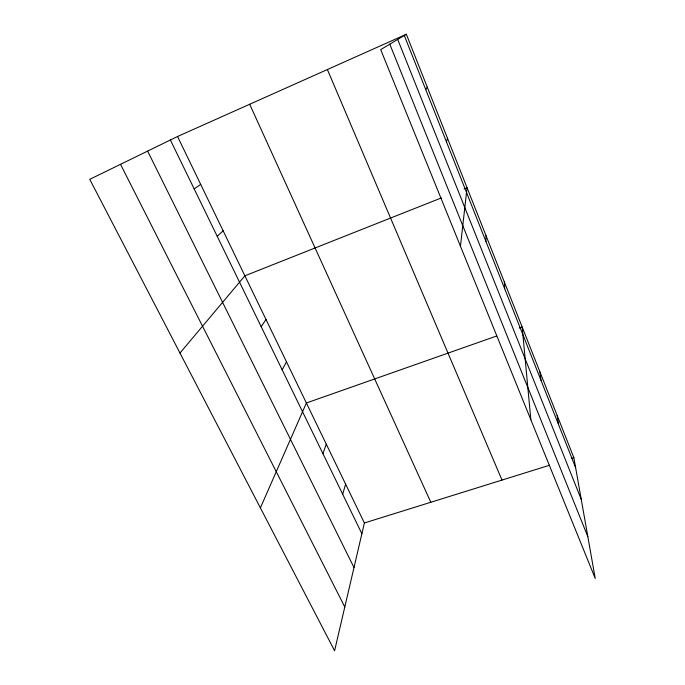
<?xml version="1.0" encoding="UTF-8"?>
<svg xmlns="http://www.w3.org/2000/svg" width="685" height="685" viewBox="0 0 685 685"><rect width="100%" height="100%" fill="white"/><g stroke="black" fill="none" stroke-linecap="round" stroke-linejoin="round"><path stroke-width="1.03" d="M485.913 241.403L486.007 235.631M460.457 246.24L467.059 187.724L464.079 188.906M177.543 136.503L364.386 522.972L334.588 650.75L89.761 179.324L177.543 136.503L406.342 34.25L573.859 457.674L595.239 578.474L380.689 49.62L406.342 34.25M446.474 141.906L447.485 138.242M342.68 494.27L345.608 484.132M322.918 453.624L326.283 444.163M260.394 507.885L306.383 402.994L496.531 336.044M282.169 369.849L286.484 361.843M425.736 89.598L427.252 87.115M261.182 326.685L266.003 319.467M179.984 353.049L244.887 275.807L441.286 197.939M217.213 236.274L223.13 230.802M194.172 188.906L200.696 184.393M519.204 328.055L522.167 327.019L530.858 419.777M364.386 522.972L549.661 465.218M571.838 458.308L573.859 457.674M120.517 164.323L344.795 606.987M147.626 151.102L353.991 567.522M170.385 139.997L361.877 533.726M249.683 104.266L430.822 502.259M327.396 69.536L501.994 480.074M389.791 44.165L587.85 536.706M397.711 39.422L581.24 499.399M404.287 35.483L575.631 467.718M557.153 415.461L558.6 424.751M539.934 371.929L541.022 380.415M504.365 282.04L504.691 288.77"/></g></svg>
